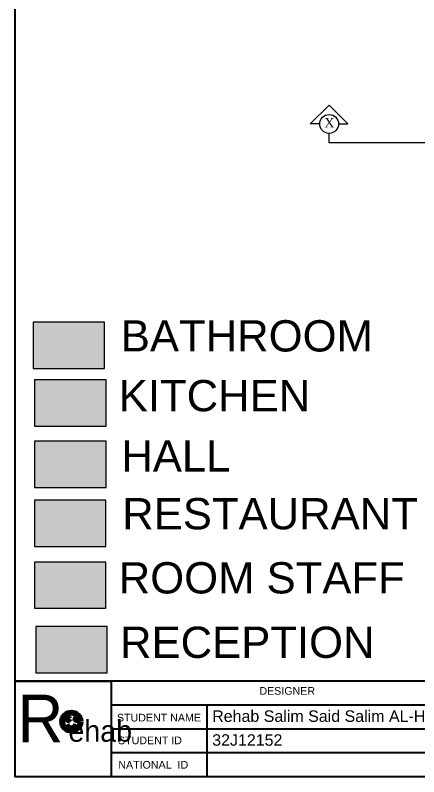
# Model space of a CAD drawing. Header units: inches. Extents: x 4 to 844, y 19 to 530.
# Drawn here: x 396.6 to 423.9, y 67.8 to 119.2 of the extents above; entities that cross this region are included whole.
import ezdxf

# ---------------------------------------------------------------- set-up
doc = ezdxf.new("R2010")
doc.units = ezdxf.units.IN
doc.header["$MEASUREMENT"] = 0
doc.linetypes.add('ACAD_ISO02W100', pattern=[15, 12, -3])
doc.linetypes.add('LÍNEAS_OCULTAS2', pattern=[4.7625, 3.175, -1.5875])
doc.layers.add('arco', color=51, linetype='LÍNEAS_OCULTAS2', lineweight=35)
doc.layers.add('EJES', color=2, linetype='Continuous', lineweight=100)
doc.styles.get("Standard").update_dxf_attribs({"font": 'arial.ttf'})

msp = doc.modelspace()

# ---------------------------------------------------------------- hatches: boundary and pattern name
at = {"linetype": 'ACAD_ISO02W100', "lineweight": 0, "true_color": 0x136734}
h = msp.add_hatch(color=116, dxfattribs=at)
h.dxf.hatch_style = 1
h.paths.add_polyline_path([(402.68918, 95.37885), (402.68918, 98.50008), (397.85715, 98.50008), (397.85715, 95.37885)])
at = {"linetype": 'ACAD_ISO02W100', "lineweight": 0, "true_color": 0xf8d731}
h = msp.add_hatch(color=40, dxfattribs=at)
h.dxf.hatch_style = 1
h.paths.add_polyline_path([(397.95267, 91.48822), (402.7847, 91.48822), (402.7847, 94.60944), (397.95267, 94.60944)])
at = {"linetype": 'ACAD_ISO02W100', "lineweight": 0, "true_color": 0xcd6928}
h = msp.add_hatch(color=32, dxfattribs=at)
h.dxf.hatch_style = 1
h.paths.add_polyline_path([(397.95267, 87.34624), (402.7847, 87.34624), (402.7847, 90.46746), (397.95267, 90.46746)])
at = {"linetype": 'ACAD_ISO02W100', "lineweight": 0}
h = msp.add_hatch(color=5, dxfattribs=at)
h.dxf.hatch_style = 1
h.paths.add_polyline_path([(402.78215, 83.37467), (402.78215, 86.49589), (397.95012, 86.49589), (397.95012, 83.37467)])
h = msp.add_hatch(color=1, dxfattribs=at)
h.dxf.hatch_style = 1
h.paths.add_polyline_path([(397.95012, 79.19301), (402.78215, 79.19301), (402.78215, 82.31424), (397.95012, 82.31424)])
at = {"linetype": 'ACAD_ISO02W100', "lineweight": 0, "true_color": 0x22346e}
h = msp.add_hatch(color=159, dxfattribs=at)
h.dxf.hatch_style = 1
h.paths.add_polyline_path([(398.03663, 74.84184), (402.86866, 74.84184), (402.86866, 77.96307), (398.03663, 77.96307)])
at = {"lineweight": 100, "true_color": 0x000000}
h = msp.add_hatch(color=18, dxfattribs=at)
h.dxf.hatch_style = 1
h.paths.add_polyline_path([(400.13119, 71.7242, 1), (400.29523, 71.7242, 1)])
h.paths.add_polyline_path([(400.87641, 71.7242, 1), (400.71237, 71.7242, 1)])

# ---------------------------------------------------------------- linework, layer by layer
at = {"color": 240, "true_color": 0xed1f24}
for p, q in [((396.64954, 67.82329), (396.64954, 168.31823)), ((396.64954, 67.82329), (396.64954, 168.31823)), ((551.68661, 74.26527), (396.64954, 74.26527)), ((551.68661, 72.65478), (403.12329, 72.65478)), ((409.59703, 72.65478), (409.59703, 67.82329)), ((440.70954, 71.04428), (403.12329, 71.04428)), ((440.70954, 69.43379), (403.12329, 69.43379)), ((551.68661, 67.82329), (396.64954, 67.82329)), ((551.68661, 67.82329), (396.64954, 67.82329))]:
    msp.add_line(p, q, dxfattribs=at)
at = {"linetype": 'ACAD_ISO02W100', "lineweight": 0}
for points in [[(402.68918, 98.50008), (397.85715, 98.50008), (397.85715, 95.37885), (402.68918, 95.37885)], [(402.7847, 94.60944), (397.95267, 94.60944), (397.95267, 91.48822), (402.7847, 91.48822)], [(402.7847, 90.46746), (397.95267, 90.46746), (397.95267, 87.34624), (402.7847, 87.34624)], [(402.78215, 86.49589), (397.95012, 86.49589), (397.95012, 83.37467), (402.78215, 83.37467)], [(402.78215, 82.31424), (397.95012, 82.31424), (397.95012, 79.19301), (402.78215, 79.19301)], [(402.86866, 77.96307), (398.03663, 77.96307), (398.03663, 74.84184), (402.86866, 74.84184)]]:
    msp.add_lwpolyline(points, close=True, dxfattribs=at)
at = {"color": 240, "true_color": 0xed1f24}
msp.add_lwpolyline([(396.64954, 74.26527), (403.12329, 74.26527), (403.12329, 67.82329), (396.64954, 67.82329)], close=True, dxfattribs=at)
at = {"color": 18, "lineweight": 100, "true_color": 0x000000}
for centre, radius in [((400.44349, 71.54294), 0.61719), ((400.21321, 71.7242), 0.08202), ((400.79439, 71.7242), 0.08202)]:
    msp.add_circle(centre, radius, dxfattribs=at)
msp.add_arc((400.44226, 71.44205), 0.3441, 194.095778, 346.863528, dxfattribs=at)
at = {"layer": 'EJES', "color": 1, "lineweight": 0}
for p, q in [((416.58983, 111.88805), (417.86025, 113.15847)), ((417.86025, 113.15847), (419.13067, 111.88805)), ((417.22504, 111.88805), (416.58983, 111.88805)), ((418.49546, 111.88805), (419.13067, 111.88805)), ((417.86025, 110.61763), (417.86025, 111.25284)), ((541.48754, 110.61763), (417.86025, 110.61763))]:
    msp.add_line(p, q, dxfattribs=at)
msp.add_circle((417.86025, 111.88805), 0.63521, dxfattribs=at)

# ---------------------------------------------------------------- texts
at = {"color": 18, "true_color": 0x000000}
for s, height, p in [('DESIGNER', 0.515359, (413.14992, 73.36249)), ('STUDENT NAME', 0.5153587, (403.52301, 71.55722)), ('STUDENT ID', 0.515359, (403.59692, 70.0206)), ('NATIONAL  ID', 0.5153587, (403.6154, 68.37317))]:
    msp.add_text(s, height=height, dxfattribs=at).set_placement(p)
at = {"color": 3}
for s, p in [('Rehab Salim Said Salim AL-Habsi', (409.96009, 71.5292)), ('32J12152', (409.96009, 69.9187))]:
    msp.add_text(s, height=0.773038, dxfattribs=at).set_placement(p)
at = {"lineweight": 0, "attachment_point": 1}
for s, width, insert, char_height in [('BATHROOM', 12, (403.78631, 98.63903), 2.1103), ('KITCHEN', 12, (403.64736, 94.60222), 2.1103), ('HALL', 12, (403.81816, 90.53198), 2.1103), ('RESTAURANT', 12, (403.87928, 86.63484), 2.1103), ('ROOM STAFF', 33.0138642, (403.6448, 82.30701), 2.1103), ('RECEPTION', 12, (403.73132, 77.95584), 2.1103), ('{\\fBlackadder ITC|b0|i0|c0|p82;ehab}', 2.1558242, (400.24115, 71.63547), 1.4471532)]:
    msp.add_mtext_dynamic_manual_height_columns(s, width=width, gutter_width=1, heights=[0], dxfattribs=dict(at, insert=insert, char_height=char_height))
at = {"color": 5, "lineweight": 0, "insert": (396.80125, 73.36466), "char_height": 3.2103233, "attachment_point": 1}
msp.add_mtext_dynamic_manual_height_columns('{\\fBlackadder ITC|b0|i0|c0|p82;R}', width=2.1558242, gutter_width=1, heights=[0], dxfattribs=at)
at = {"layer": 'arco', "color": 1, "lineweight": 0, "insert": (417.53007, 112.28421), "char_height": 0.6352113, "width": 0.3704939, "attachment_point": 1}
msp.add_mtext('{\\fTimes New Roman|b0|i0|c0|p18;X}', dxfattribs=at)

doc.saveas('drawing.dxf')
